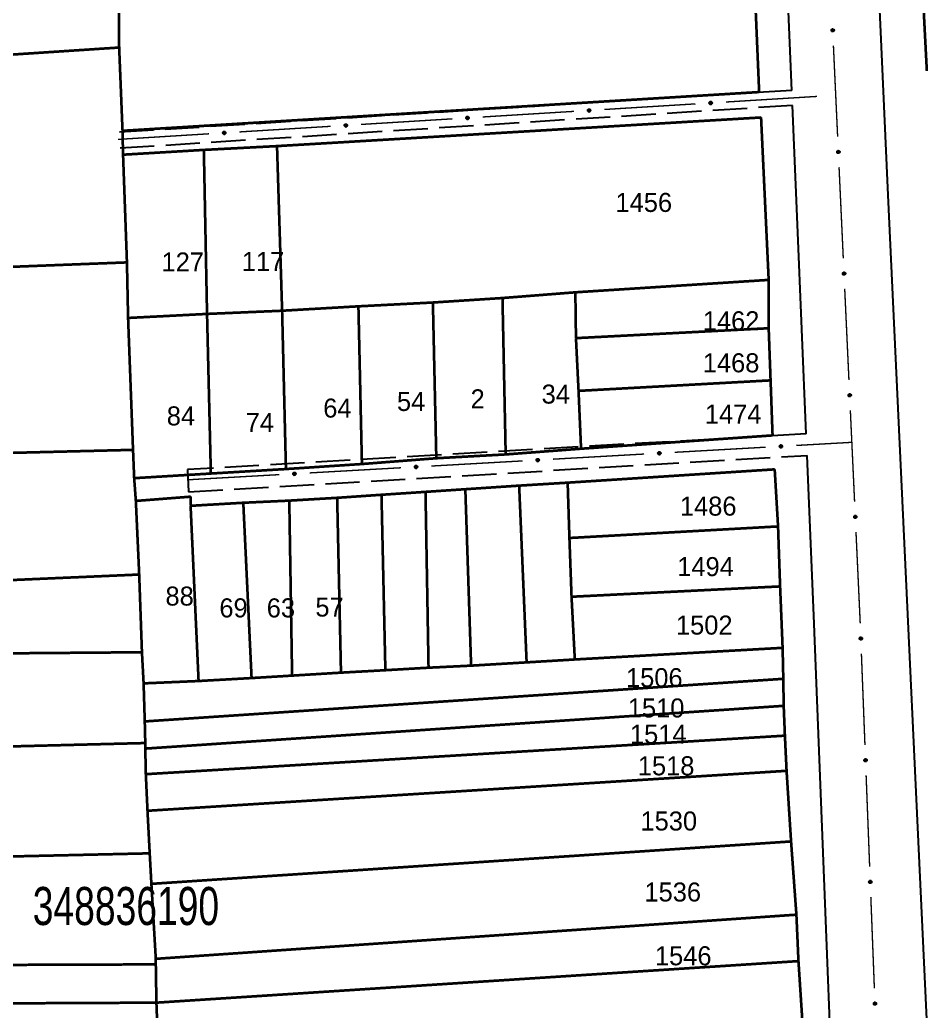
# Model space of a CAD drawing. Extents: x 202481 to 204056, y 4838981 to 4840330.
# Drawn here: x 202821 to 202939.6, y 4839306.9 to 4839437.1 of the extents above; entities that cross this region are included whole.
import ezdxf
from ezdxf.enums import TextEntityAlignment as Align

# ---------------------------------------------------------------- set-up
doc = ezdxf.new("R2010")
doc.units = 0
doc.header["$LTSCALE"] = 1.5
doc.header["$MEASUREMENT"] = 0
doc.linetypes.add('TRACO_11', pattern=[8, 3, -1, 3, -1])
for name, color, linetype in [('CD_MALHA_LOTES', 7, 'CONTINUOUS'), ('CD_TXT_QUADRA', 7, 'CONTINUOUS'), ('RU-QUADRA', 210, 'CONTINUOUS'), ('SV-EIXO-RUA-PAV', 20, 'CONTINUOUS'), ('SV-RUA-PAVIM', 7, 'CONTINUOUS'), ('Th_NmrPort', 1, 'CONTINUOUS')]:
    doc.layers.add(name, color=color, linetype=linetype)
doc.styles.add('ARIAL', font='ARIAL.SHX')

msp = doc.modelspace()

# ---------------------------------------------------------------- linework, layer by layer
at = {"layer": 'CD_MALHA_LOTES', "linetype": 'Continuous', "const_width": 0.35, "flags": 128}
for points in [[(202938.62, 4839499.84), (202936.65, 4839497.3), (202940.12, 4839430.41)], [(202915.07, 4839498.93), (202918.1, 4839427.63)], [(202834.05, 4839433.48), (202833.98, 4839441.58)], [(202801.85, 4839431.36), (202834.05, 4839433.48)], [(202834.49, 4839422.54), (202834.05, 4839433.48)], [(202918.1, 4839427.63), (202834.49, 4839422.54)], [(202854.78, 4839420.53), (202918.35, 4839424.29)], [(202918.35, 4839424.29), (202919.35, 4839402.95)], [(202834.49, 4839422.54), (202834.56, 4839419.4)], [(202845.17, 4839420.03), (202854.78, 4839420.53)], [(202855.45, 4839398.9), (202854.78, 4839420.53)], [(202834.56, 4839419.4), (202845.17, 4839420.03)], [(202835.07, 4839405.25), (202834.56, 4839419.4)], [(202845.59, 4839398.48), (202845.17, 4839420.03)], [(202800.37, 4839403.92), (202835.07, 4839405.25)], [(202835.22, 4839397.95), (202835.07, 4839405.25)], [(202893.96, 4839401.32), (202919.35, 4839402.95)], [(202919.35, 4839402.95), (202919.35, 4839396.6)], [(202884.39, 4839400.57), (202893.96, 4839401.32)], [(202894.04, 4839395.3), (202893.96, 4839401.32)], [(202855.45, 4839398.9), (202865.47, 4839399.48)], [(202865.47, 4839399.48), (202875.25, 4839399.98)], [(202865.93, 4839378.76), (202865.47, 4839399.48)], [(202875.25, 4839399.98), (202884.39, 4839400.57)], [(202875.7, 4839379.52), (202875.25, 4839399.98)], [(202884.81, 4839380.02), (202884.39, 4839400.57)], [(202835.22, 4839397.95), (202845.59, 4839398.48)], [(202845.59, 4839398.48), (202855.45, 4839398.9)], [(202846.09, 4839377.51), (202845.59, 4839398.48)], [(202855.95, 4839378.1), (202855.45, 4839398.9)], [(202835.87, 4839380.62), (202835.22, 4839397.95)], [(202894.04, 4839395.3), (202919.35, 4839396.6)], [(202919.35, 4839396.6), (202919.6, 4839389.75)], [(202894.38, 4839388.37), (202894.04, 4839395.3)], [(202894.38, 4839388.37), (202919.6, 4839389.75)], [(202919.6, 4839389.75), (202919.86, 4839382.52)], [(202894.71, 4839380.77), (202894.38, 4839388.37)], [(202919.86, 4839382.52), (202894.71, 4839380.77)], [(202809.25, 4839379.96), (202835.87, 4839380.62)], [(202836.02, 4839376.9), (202835.87, 4839380.62)], [(202884.81, 4839380.02), (202875.7, 4839379.52)], [(202894.71, 4839380.77), (202884.81, 4839380.02)], [(202865.93, 4839378.76), (202855.95, 4839378.1)], [(202875.7, 4839379.52), (202865.93, 4839378.76)], [(202846.09, 4839377.51), (202836.02, 4839376.9)], [(202855.95, 4839378.1), (202846.09, 4839377.51)], [(202892.95, 4839376.31), (202920.14, 4839378.06)], [(202920.14, 4839378.06), (202920.58, 4839370.56)], [(202836.02, 4839376.9), (202836.24, 4839373.91)], [(202879.51, 4839375.45), (202886.58, 4839375.92)], [(202886.58, 4839375.92), (202892.95, 4839376.31)], [(202887.56, 4839352.7), (202886.58, 4839375.92)], [(202893.18, 4839369.04), (202892.95, 4839376.31)], [(202862.68, 4839374.32), (202868.5, 4839374.72)], [(202868.5, 4839374.72), (202874.28, 4839375.1)], [(202869.01, 4839351.67), (202868.5, 4839374.72)], [(202874.28, 4839375.1), (202879.51, 4839375.45)], [(202874.68, 4839352), (202874.28, 4839375.1)], [(202880.27, 4839352.27), (202879.51, 4839375.45)], [(202836.24, 4839373.91), (202843.43, 4839374.47)], [(202836.68, 4839364.24), (202836.24, 4839373.91)], [(202843.43, 4839374.47), (202843.43, 4839373.27)], [(202843.43, 4839373.27), (202850.35, 4839373.67)], [(202844.48, 4839350.25), (202843.43, 4839373.27)], [(202850.35, 4839373.67), (202856.39, 4839373.95)], [(202851.44, 4839350.64), (202850.35, 4839373.67)], [(202856.39, 4839373.95), (202862.68, 4839374.32)], [(202856.76, 4839350.96), (202856.39, 4839373.95)], [(202863.18, 4839351.35), (202862.68, 4839374.32)], [(202893.18, 4839369.04), (202920.58, 4839370.56)], [(202920.58, 4839370.56), (202920.85, 4839362.68)], [(202893.46, 4839361.32), (202893.18, 4839369.04)], [(202766.14, 4839361.18), (202836.68, 4839364.24)], [(202837.04, 4839354.03), (202836.68, 4839364.24)], [(202893.46, 4839361.32), (202920.85, 4839362.68)], [(202920.85, 4839362.68), (202921.18, 4839354.61)], [(202893.89, 4839353.08), (202893.46, 4839361.32)], [(202766.23, 4839353.45), (202837.04, 4839354.03)], [(202837.26, 4839349.94), (202837.04, 4839354.03)], [(202921.18, 4839354.61), (202893.89, 4839353.08)], [(202921.18, 4839354.61), (202921.27, 4839350.54)], [(202887.56, 4839352.7), (202880.27, 4839352.27)], [(202893.89, 4839353.08), (202887.56, 4839352.7)], [(202863.18, 4839351.35), (202856.76, 4839350.96)], [(202869.01, 4839351.67), (202863.18, 4839351.35)], [(202874.68, 4839352), (202869.01, 4839351.67)], [(202880.27, 4839352.27), (202874.68, 4839352)], [(202837.26, 4839349.94), (202844.48, 4839350.25)], [(202837.41, 4839344.94), (202837.26, 4839349.94)], [(202837.41, 4839344.94), (202921.27, 4839350.54)], [(202851.44, 4839350.64), (202844.48, 4839350.25)], [(202856.76, 4839350.96), (202851.44, 4839350.64)], [(202921.27, 4839350.54), (202921.32, 4839346.99)], [(202837.48, 4839341.37), (202921.32, 4839346.99)], [(202921.32, 4839346.99), (202921.48, 4839343.07)], [(202837.48, 4839342.1), (202837.41, 4839344.94)], [(202818.35, 4839341.62), (202837.48, 4839342.1)], [(202837.48, 4839341.37), (202837.48, 4839342.1)], [(202837.55, 4839338.01), (202921.48, 4839343.07)], [(202921.48, 4839343.07), (202921.7, 4839338.45)], [(202837.55, 4839338.01), (202837.48, 4839341.37)], [(202837.77, 4839333.2), (202921.7, 4839338.45)], [(202921.7, 4839338.45), (202922.29, 4839329.17)], [(202837.77, 4839333.2), (202837.55, 4839338.01)], [(202838.06, 4839327.61), (202837.77, 4839333.2)], [(202838.28, 4839323.6), (202922.29, 4839329.17)], [(202922.29, 4839329.17), (202922.99, 4839319.55)], [(202767.15, 4839326.01), (202838.06, 4839327.61)], [(202838.28, 4839323.6), (202838.06, 4839327.61)], [(202838.86, 4839313.75), (202838.28, 4839323.6)], [(202838.86, 4839313.75), (202922.99, 4839319.55)], [(202922.99, 4839319.55), (202923.26, 4839313.45)], [(202838.86, 4839313.02), (202838.86, 4839313.75)], [(202838.94, 4839307.99), (202923.26, 4839313.45)], [(202923.26, 4839313.45), (202924.17, 4839299.5)], [(202767.65, 4839312.77), (202838.86, 4839313.02)], [(202838.94, 4839307.99), (202838.86, 4839313.02)], [(202767.9, 4839307.67), (202838.94, 4839307.99)], [(202839.16, 4839302.33), (202838.94, 4839307.99)]]:
    msp.add_lwpolyline(points, dxfattribs=at)
at = {"layer": 'RU-QUADRA', "linetype": 'Continuous', "const_width": 0.18, "flags": 128}
msp.add_lwpolyline([(202915.07, 4839498.93), (202918.1, 4839427.63), (202834.49, 4839422.54), (202834.56, 4839419.4), (202845.17, 4839420.03), (202854.78, 4839420.53), (202918.35, 4839424.29), (202919.35, 4839402.95), (202919.35, 4839396.6), (202919.6, 4839389.75), (202919.86, 4839382.52), (202894.71, 4839380.77), (202884.81, 4839380.02), (202875.7, 4839379.52), (202865.93, 4839378.76), (202855.95, 4839378.1), (202846.09, 4839377.51), (202836.02, 4839376.9), (202836.24, 4839373.91), (202843.43, 4839374.47), (202843.43, 4839373.27), (202850.35, 4839373.67), (202856.39, 4839373.95), (202862.68, 4839374.32), (202868.5, 4839374.72), (202874.28, 4839375.1), (202879.51, 4839375.45), (202886.58, 4839375.92), (202892.95, 4839376.31), (202920.14, 4839378.06), (202920.58, 4839370.56), (202920.85, 4839362.68), (202921.18, 4839354.61), (202921.27, 4839350.54), (202921.32, 4839346.99), (202921.48, 4839343.07), (202921.7, 4839338.45), (202922.29, 4839329.17), (202922.99, 4839319.55), (202923.26, 4839313.45), (202924.17, 4839299.5)], dxfattribs=at)
at = {"layer": 'SV-EIXO-RUA-PAV'}
for points in [[(202927.860226, 4839435.890917), (202927.896838, 4839435.858489), (202927.921674, 4839435.823132), (202927.9339, 4839435.787681), (202927.936536, 4839435.753536), (202927.935298, 4839435.718301), (202927.926212, 4839435.683052), (202927.907462, 4839435.646163), (202927.87519, 4839435.609208), (202927.837298, 4839435.586146), (202927.803183, 4839435.5723), (202927.767738, 4839435.567502), (202927.733528, 4839435.569278), (202927.697226, 4839435.579927), (202927.660028, 4839435.599294), (202927.623653, 4839435.632643), (202927.599543, 4839435.667473), (202927.588617, 4839435.702074), (202927.584019, 4839435.737739), (202927.585714, 4839435.773696), (202927.594832, 4839435.808246), (202927.614399, 4839435.845663), (202927.647791, 4839435.881129), (202927.682255, 4839435.905573), (202927.716693, 4839435.916982), (202927.751908, 4839435.920718), (202927.787263, 4839435.919906), (202927.823077, 4839435.912248), (202927.860226, 4839435.890917)], [(202911.582651, 4839426.30047), (202911.614523, 4839426.337567), (202911.649501, 4839426.362933), (202911.684764, 4839426.375692), (202911.718865, 4839426.378842), (202911.754115, 4839426.378135), (202911.789497, 4839426.369581), (202911.826664, 4839426.351389), (202911.864102, 4839426.319678), (202911.887732, 4839426.282138), (202911.902091, 4839426.248236), (202911.907422, 4839426.212867), (202911.906162, 4839426.178635), (202911.896062, 4839426.142176), (202911.877258, 4839426.10469), (202911.84446, 4839426.067817), (202911.809998, 4839426.043184), (202911.775565, 4839426.031738), (202911.739974, 4839426.026603), (202911.703995, 4839426.027756), (202911.669312, 4839426.036353), (202911.631604, 4839426.055353), (202911.595639, 4839426.088207), (202911.570678, 4839426.122299), (202911.558752, 4839426.156561), (202911.554485, 4839426.191715), (202911.554764, 4839426.227079), (202911.561882, 4839426.263004), (202911.582651, 4839426.30047)], [(202879.643032, 4839424.33558), (202879.674905, 4839424.372677), (202879.709883, 4839424.398043), (202879.745146, 4839424.410802), (202879.779247, 4839424.413952), (202879.814497, 4839424.413245), (202879.849879, 4839424.404691), (202879.887046, 4839424.386499), (202879.924484, 4839424.354788), (202879.948114, 4839424.317248), (202879.962472, 4839424.283346), (202879.967804, 4839424.247977), (202879.966544, 4839424.213745), (202879.956444, 4839424.177286), (202879.93764, 4839424.1398), (202879.904842, 4839424.102927), (202879.870379, 4839424.078294), (202879.835947, 4839424.066848), (202879.800355, 4839424.061713), (202879.764377, 4839424.062866), (202879.729693, 4839424.071463), (202879.691986, 4839424.090463), (202879.65602, 4839424.123317), (202879.63106, 4839424.157409), (202879.619134, 4839424.191671), (202879.614867, 4839424.226825), (202879.615146, 4839424.262189), (202879.622264, 4839424.298114), (202879.643032, 4839424.33558)], [(202895.612841, 4839425.318025), (202895.644714, 4839425.355122), (202895.679692, 4839425.380488), (202895.714955, 4839425.393247), (202895.749056, 4839425.396397), (202895.784306, 4839425.39569), (202895.819688, 4839425.387136), (202895.856855, 4839425.368944), (202895.894293, 4839425.337233), (202895.917923, 4839425.299693), (202895.932282, 4839425.265791), (202895.937613, 4839425.230422), (202895.936353, 4839425.19619), (202895.926253, 4839425.159731), (202895.907449, 4839425.122245), (202895.874651, 4839425.085372), (202895.840189, 4839425.060739), (202895.805756, 4839425.049293), (202895.770165, 4839425.044158), (202895.734186, 4839425.045311), (202895.699503, 4839425.053908), (202895.661795, 4839425.072908), (202895.62583, 4839425.105762), (202895.600869, 4839425.139854), (202895.588943, 4839425.174116), (202895.584676, 4839425.20927), (202895.584955, 4839425.244634), (202895.592073, 4839425.280559), (202895.612841, 4839425.318025)], [(202863.673223, 4839423.353135), (202863.705096, 4839423.390232), (202863.740074, 4839423.415598), (202863.775337, 4839423.428357), (202863.809438, 4839423.431507), (202863.844688, 4839423.4308), (202863.88007, 4839423.422246), (202863.917237, 4839423.404054), (202863.954675, 4839423.372343), (202863.978305, 4839423.334803), (202863.992663, 4839423.300901), (202863.997995, 4839423.265531), (202863.996735, 4839423.2313), (202863.986634, 4839423.194841), (202863.967831, 4839423.157355), (202863.935033, 4839423.120482), (202863.90057, 4839423.095849), (202863.866138, 4839423.084403), (202863.830546, 4839423.079268), (202863.794568, 4839423.080421), (202863.759884, 4839423.089018), (202863.722177, 4839423.108018), (202863.686211, 4839423.140872), (202863.661251, 4839423.174964), (202863.649325, 4839423.209226), (202863.645058, 4839423.24438), (202863.645337, 4839423.279744), (202863.652455, 4839423.315669), (202863.673223, 4839423.353135)], [(202847.703414, 4839422.37069), (202847.735287, 4839422.407787), (202847.770265, 4839422.433153), (202847.805528, 4839422.445912), (202847.839629, 4839422.449062), (202847.874879, 4839422.448355), (202847.910261, 4839422.439801), (202847.947428, 4839422.421609), (202847.984866, 4839422.389898), (202848.008496, 4839422.352358), (202848.022854, 4839422.318456), (202848.028186, 4839422.283086), (202848.026926, 4839422.248854), (202848.016825, 4839422.212395), (202847.998022, 4839422.17491), (202847.965224, 4839422.138037), (202847.930761, 4839422.113404), (202847.896329, 4839422.101958), (202847.860737, 4839422.096823), (202847.824759, 4839422.097976), (202847.790075, 4839422.106573), (202847.752367, 4839422.125573), (202847.716402, 4839422.158427), (202847.691442, 4839422.192519), (202847.679516, 4839422.226781), (202847.675249, 4839422.261935), (202847.675528, 4839422.297299), (202847.682646, 4839422.333224), (202847.703414, 4839422.37069)], [(202928.601882, 4839419.908115), (202928.638495, 4839419.875688), (202928.66333, 4839419.840331), (202928.675557, 4839419.804879), (202928.678192, 4839419.770735), (202928.676954, 4839419.7355), (202928.667868, 4839419.700251), (202928.649118, 4839419.663362), (202928.616847, 4839419.626406), (202928.578955, 4839419.603345), (202928.54484, 4839419.589499), (202928.509394, 4839419.584701), (202928.475185, 4839419.586477), (202928.438883, 4839419.597125), (202928.401685, 4839419.616492), (202928.36531, 4839419.649842), (202928.341199, 4839419.684672), (202928.330274, 4839419.719272), (202928.325676, 4839419.754938), (202928.327371, 4839419.790895), (202928.336489, 4839419.825445), (202928.356056, 4839419.862862), (202928.389448, 4839419.898328), (202928.423912, 4839419.922771), (202928.45835, 4839419.93418), (202928.493564, 4839419.937916), (202928.52892, 4839419.937104), (202928.564734, 4839419.929446), (202928.601882, 4839419.908115)], [(202929.343539, 4839403.925314), (202929.380151, 4839403.892886), (202929.404987, 4839403.857529), (202929.417213, 4839403.822078), (202929.419849, 4839403.787933), (202929.418611, 4839403.752698), (202929.409525, 4839403.717449), (202929.390775, 4839403.68056), (202929.358503, 4839403.643605), (202929.320611, 4839403.620543), (202929.286497, 4839403.606697), (202929.251051, 4839403.601899), (202929.216842, 4839403.603675), (202929.180539, 4839403.614324), (202929.143342, 4839403.63369), (202929.106967, 4839403.66704), (202929.082856, 4839403.70187), (202929.071931, 4839403.736471), (202929.067332, 4839403.772136), (202929.069027, 4839403.808093), (202929.078146, 4839403.842643), (202929.097712, 4839403.88006), (202929.131104, 4839403.915526), (202929.165568, 4839403.93997), (202929.200006, 4839403.951379), (202929.235221, 4839403.955115), (202929.270577, 4839403.954303), (202929.30639, 4839403.946645), (202929.343539, 4839403.925314)], [(202930.085196, 4839387.942512), (202930.121808, 4839387.910084), (202930.146644, 4839387.874728), (202930.15887, 4839387.839276), (202930.161506, 4839387.805132), (202930.160268, 4839387.769897), (202930.151182, 4839387.734647), (202930.132432, 4839387.697759), (202930.10016, 4839387.660803), (202930.062268, 4839387.637742), (202930.028153, 4839387.623896), (202929.992708, 4839387.619097), (202929.958498, 4839387.620874), (202929.922196, 4839387.631522), (202929.884998, 4839387.650889), (202929.848623, 4839387.684239), (202929.824513, 4839387.719068), (202929.813587, 4839387.753669), (202929.808989, 4839387.789334), (202929.810684, 4839387.825292), (202929.819802, 4839387.859841), (202929.839369, 4839387.897259), (202929.872761, 4839387.932725), (202929.907225, 4839387.957168), (202929.941663, 4839387.968577), (202929.976878, 4839387.972313), (202930.012233, 4839387.971501), (202930.048047, 4839387.963843), (202930.085196, 4839387.942512)], [(202920.81643, 4839381.186745), (202920.84849, 4839381.223681), (202920.883596, 4839381.248869), (202920.918923, 4839381.261449), (202920.95304, 4839381.264426), (202920.988286, 4839381.263541), (202921.023624, 4839381.254808), (202921.060698, 4839381.236428), (202921.097975, 4839381.204527), (202921.121414, 4839381.166868), (202921.135601, 4839381.132894), (202921.140754, 4839381.097498), (202921.13932, 4839381.063273), (202921.129035, 4839381.026865), (202921.110041, 4839380.989476), (202921.077057, 4839380.952769), (202921.04247, 4839380.928311), (202921.007981, 4839380.91704), (202920.972363, 4839380.912085), (202920.936391, 4839380.91342), (202920.901752, 4839380.922193), (202920.864141, 4839380.941384), (202920.828342, 4839380.974419), (202920.803555, 4839381.008637), (202920.791802, 4839381.042959), (202920.787714, 4839381.078135), (202920.788172, 4839381.113497), (202920.795472, 4839381.149385), (202920.81643, 4839381.186745)], [(202904.841848, 4839380.28522), (202904.873908, 4839380.322155), (202904.909015, 4839380.347343), (202904.944342, 4839380.359924), (202904.978458, 4839380.362901), (202905.013704, 4839380.362015), (202905.049042, 4839380.353283), (202905.086117, 4839380.334903), (202905.123394, 4839380.303002), (202905.146833, 4839380.265343), (202905.16102, 4839380.231368), (202905.166172, 4839380.195973), (202905.164738, 4839380.161747), (202905.154453, 4839380.12534), (202905.13546, 4839380.08795), (202905.102476, 4839380.051244), (202905.067889, 4839380.026786), (202905.033399, 4839380.015515), (202904.997782, 4839380.01056), (202904.961809, 4839380.011895), (202904.92717, 4839380.020667), (202904.889559, 4839380.039859), (202904.853761, 4839380.072894), (202904.828973, 4839380.107112), (202904.817221, 4839380.141434), (202904.813132, 4839380.17661), (202904.813591, 4839380.211972), (202904.82089, 4839380.24786), (202904.841848, 4839380.28522)], [(202888.867267, 4839379.383695), (202888.899327, 4839379.42063), (202888.934433, 4839379.445818), (202888.96976, 4839379.458399), (202889.003877, 4839379.461376), (202889.039123, 4839379.46049), (202889.074461, 4839379.451758), (202889.111536, 4839379.433377), (202889.148812, 4839379.401477), (202889.172251, 4839379.363818), (202889.186438, 4839379.329843), (202889.191591, 4839379.294447), (202889.190157, 4839379.260222), (202889.179872, 4839379.223815), (202889.160879, 4839379.186425), (202889.127894, 4839379.149718), (202889.093308, 4839379.125261), (202889.058818, 4839379.113989), (202889.0232, 4839379.109035), (202888.987228, 4839379.11037), (202888.952589, 4839379.119142), (202888.914978, 4839379.138333), (202888.879179, 4839379.171369), (202888.854392, 4839379.205587), (202888.842639, 4839379.239909), (202888.838551, 4839379.275084), (202888.839009, 4839379.310446), (202888.846309, 4839379.346335), (202888.867267, 4839379.383695)], [(202856.918104, 4839377.580644), (202856.950164, 4839377.61758), (202856.98527, 4839377.642768), (202857.020598, 4839377.655348), (202857.054714, 4839377.658325), (202857.08996, 4839377.65744), (202857.125298, 4839377.648707), (202857.162373, 4839377.630327), (202857.199649, 4839377.598427), (202857.223088, 4839377.560767), (202857.237275, 4839377.526793), (202857.242428, 4839377.491397), (202857.240994, 4839377.457172), (202857.230709, 4839377.420764), (202857.211716, 4839377.383375), (202857.178732, 4839377.346668), (202857.144145, 4839377.32221), (202857.109655, 4839377.310939), (202857.074038, 4839377.305984), (202857.038065, 4839377.30732), (202857.003426, 4839377.316092), (202856.965815, 4839377.335283), (202856.930016, 4839377.368318), (202856.905229, 4839377.402536), (202856.893477, 4839377.436858), (202856.889388, 4839377.472034), (202856.889846, 4839377.507396), (202856.897146, 4839377.543284), (202856.918104, 4839377.580644)], [(202872.892685, 4839378.48217), (202872.924745, 4839378.519105), (202872.959852, 4839378.544293), (202872.995179, 4839378.556873), (202873.029295, 4839378.55985), (202873.064541, 4839378.558965), (202873.09988, 4839378.550232), (202873.136954, 4839378.531852), (202873.174231, 4839378.499952), (202873.19767, 4839378.462293), (202873.211857, 4839378.428318), (202873.217009, 4839378.392922), (202873.215575, 4839378.358697), (202873.205291, 4839378.32229), (202873.186297, 4839378.2849), (202873.153313, 4839378.248193), (202873.118726, 4839378.223735), (202873.084236, 4839378.212464), (202873.048619, 4839378.20751), (202873.012647, 4839378.208845), (202872.978007, 4839378.217617), (202872.940396, 4839378.236808), (202872.904598, 4839378.269844), (202872.879811, 4839378.304061), (202872.868058, 4839378.338384), (202872.863969, 4839378.373559), (202872.864428, 4839378.408921), (202872.871727, 4839378.444809), (202872.892685, 4839378.48217)], [(202930.826852, 4839371.959711), (202930.863465, 4839371.927283), (202930.8883, 4839371.891926), (202930.900527, 4839371.856475), (202930.903162, 4839371.82233), (202930.901924, 4839371.787095), (202930.892838, 4839371.751846), (202930.874088, 4839371.714957), (202930.841817, 4839371.678001), (202930.803925, 4839371.65494), (202930.76981, 4839371.641094), (202930.734364, 4839371.636296), (202930.700155, 4839371.638072), (202930.663853, 4839371.648721), (202930.626655, 4839371.668087), (202930.59028, 4839371.701437), (202930.566169, 4839371.736267), (202930.555244, 4839371.770868), (202930.550646, 4839371.806533), (202930.552341, 4839371.84249), (202930.561459, 4839371.87704), (202930.581026, 4839371.914457), (202930.614418, 4839371.949923), (202930.648882, 4839371.974367), (202930.68332, 4839371.985775), (202930.718534, 4839371.989512), (202930.75389, 4839371.9887), (202930.789704, 4839371.981042), (202930.826852, 4839371.959711)], [(202931.553922, 4839355.975444), (202931.590285, 4839355.942737), (202931.614849, 4839355.907191), (202931.626803, 4839355.871647), (202931.629177, 4839355.837483), (202931.627669, 4839355.802258), (202931.618313, 4839355.76708), (202931.599281, 4839355.730336), (202931.566727, 4839355.693628), (202931.52866, 4839355.670858), (202931.49444, 4839355.657274), (202931.458959, 4839355.652747), (202931.424764, 4839355.654786), (202931.388544, 4839355.665712), (202931.351496, 4839355.685363), (202931.315377, 4839355.718991), (202931.291535, 4839355.754004), (202931.280874, 4839355.788688), (202931.27655, 4839355.824387), (202931.27852, 4839355.86033), (202931.287903, 4839355.894809), (202931.307756, 4839355.932075), (202931.341418, 4839355.967284), (202931.376069, 4839355.991463), (202931.410593, 4839356.002608), (202931.445835, 4839356.006074), (202931.481184, 4839356.004991), (202931.516938, 4839355.997059), (202931.553922, 4839355.975444)], [(202932.173098, 4839339.987429), (202932.209461, 4839339.954722), (202932.234025, 4839339.919176), (202932.245979, 4839339.883632), (202932.248353, 4839339.849468), (202932.246845, 4839339.814243), (202932.23749, 4839339.779065), (202932.218457, 4839339.742321), (202932.185903, 4839339.705614), (202932.147836, 4839339.682843), (202932.113616, 4839339.669259), (202932.078135, 4839339.664732), (202932.04394, 4839339.666771), (202932.00772, 4839339.677697), (202931.970672, 4839339.697348), (202931.934554, 4839339.730976), (202931.910711, 4839339.765989), (202931.900051, 4839339.800673), (202931.895726, 4839339.836372), (202931.897696, 4839339.872315), (202931.907079, 4839339.906794), (202931.926932, 4839339.94406), (202931.960595, 4839339.979269), (202931.995245, 4839340.003448), (202932.029769, 4839340.014593), (202932.065012, 4839340.018059), (202932.10036, 4839340.016976), (202932.136114, 4839340.009044), (202932.173098, 4839339.987429)], [(202932.792274, 4839323.999414), (202932.828637, 4839323.966707), (202932.853201, 4839323.931161), (202932.865156, 4839323.895617), (202932.86753, 4839323.861453), (202932.866022, 4839323.826228), (202932.856666, 4839323.79105), (202932.837634, 4839323.754306), (202932.80508, 4839323.717599), (202932.767012, 4839323.694828), (202932.732792, 4839323.681244), (202932.697311, 4839323.676718), (202932.663117, 4839323.678756), (202932.626897, 4839323.689682), (202932.589848, 4839323.709333), (202932.55373, 4839323.742961), (202932.529887, 4839323.777974), (202932.519227, 4839323.812658), (202932.514902, 4839323.848357), (202932.516873, 4839323.8843), (202932.526255, 4839323.918779), (202932.546108, 4839323.956045), (202932.579771, 4839323.991254), (202932.614421, 4839324.015434), (202932.648946, 4839324.026578), (202932.684188, 4839324.030044), (202932.719536, 4839324.028961), (202932.75529, 4839324.021029), (202932.792274, 4839323.999414)], [(202933.41145, 4839308.011399), (202933.447813, 4839307.978692), (202933.472377, 4839307.943146), (202933.484332, 4839307.907602), (202933.486706, 4839307.873438), (202933.485198, 4839307.838213), (202933.475842, 4839307.803035), (202933.45681, 4839307.766291), (202933.424256, 4839307.729584), (202933.386189, 4839307.706814), (202933.351969, 4839307.693229), (202933.316487, 4839307.688703), (202933.282293, 4839307.690741), (202933.246073, 4839307.701667), (202933.209025, 4839307.721318), (202933.172906, 4839307.754946), (202933.149063, 4839307.789959), (202933.138403, 4839307.824643), (202933.134078, 4839307.860342), (202933.136049, 4839307.896285), (202933.145432, 4839307.930764), (202933.165284, 4839307.968031), (202933.198947, 4839308.00324), (202933.233597, 4839308.027419), (202933.268122, 4839308.038563), (202933.303364, 4839308.042029), (202933.338713, 4839308.040947), (202933.374466, 4839308.033014), (202933.41145, 4839308.011399)]]:
    msp.add_lwpolyline(points, close=True, dxfattribs=at)
for points in [[(202927.585714, 4839435.773696), (202927.599543, 4839435.667473)], [(202927.591109, 4839435.786665), (202927.610812, 4839435.656445)], [(202927.594832, 4839435.808246), (202927.623653, 4839435.632643)], [(202927.607248, 4839435.821564), (202927.641017, 4839435.623696)], [(202927.614399, 4839435.845663), (202927.660028, 4839435.599294)], [(202927.632801, 4839435.859632), (202927.677975, 4839435.592628)], [(202927.647791, 4839435.881129), (202927.697226, 4839435.579927)], [(202927.664123, 4839435.891137), (202927.71411, 4839435.579278)], [(202927.682255, 4839435.905573), (202927.733528, 4839435.569278)], [(202927.698867, 4839435.907775), (202927.749992, 4839435.571382)], [(202927.716693, 4839435.916982), (202927.767738, 4839435.567502)], [(202927.73399, 4839435.916235), (202927.782769, 4839435.571537)], [(202927.751908, 4839435.920718), (202927.803183, 4839435.5723)], [(202927.770856, 4839435.916579), (202927.821791, 4839435.584275)], [(202927.787263, 4839435.919906), (202927.837298, 4839435.586146)], [(202927.805248, 4839435.911345), (202927.856472, 4839435.602276)], [(202927.823077, 4839435.912248), (202927.87519, 4839435.609208)], [(202927.839894, 4839435.900659), (202927.889283, 4839435.631119)], [(202927.860226, 4839435.890917), (202927.907462, 4839435.646163)], [(202927.879451, 4839435.872443), (202927.916073, 4839435.671976)], [(202927.896838, 4839435.858489), (202927.926212, 4839435.683052)], [(202927.911083, 4839435.838395), (202927.929359, 4839435.709474)], [(202927.921674, 4839435.823132), (202927.935298, 4839435.718301)], [(202911.554485, 4839426.191715), (202911.902091, 4839426.248236)], [(202911.554764, 4839426.227079), (202911.887732, 4839426.282138)], [(202911.558338, 4839426.210723), (202911.889837, 4839426.266661)], [(202911.558752, 4839426.156561), (202911.907422, 4839426.212867)], [(202911.559238, 4839426.173867), (202911.903162, 4839426.227835)], [(202911.561882, 4839426.263004), (202911.864102, 4839426.319678)], [(202911.563053, 4839426.245191), (202911.871315, 4839426.301067)], [(202911.568226, 4839426.138875), (202911.903811, 4839426.195065)], [(202911.570678, 4839426.122299), (202911.906162, 4839426.178635)], [(202911.573216, 4839426.279994), (202911.841981, 4839426.33344)], [(202911.582651, 4839426.30047), (202911.826664, 4839426.351389)], [(202911.585386, 4839426.104386), (202911.896456, 4839426.159068)], [(202911.595639, 4839426.088207), (202911.896062, 4839426.142176)], [(202911.600833, 4839426.319972), (202911.800725, 4839426.359611)], [(202911.614523, 4839426.337567), (202911.789497, 4839426.369581)], [(202911.61736, 4839426.073543), (202911.883653, 4839426.122735)], [(202911.631604, 4839426.055353), (202911.877258, 4839426.10469)], [(202911.6344, 4839426.352113), (202911.763031, 4839426.37233)], [(202911.649501, 4839426.362933), (202911.754115, 4839426.378135)], [(202911.655808, 4839426.048566), (202911.853144, 4839426.085314)], [(202911.669312, 4839426.036353), (202911.84446, 4839426.067817)], [(202911.690946, 4839426.032955), (202911.820855, 4839426.054618)], [(202911.703995, 4839426.027756), (202911.809998, 4839426.043184)], [(202879.614867, 4839424.226825), (202879.962472, 4839424.283346)], [(202879.615146, 4839424.262189), (202879.948114, 4839424.317248)], [(202879.61872, 4839424.245833), (202879.950218, 4839424.301771)], [(202879.619134, 4839424.191671), (202879.967804, 4839424.247977)], [(202879.61962, 4839424.208977), (202879.963544, 4839424.262945)], [(202879.622264, 4839424.298114), (202879.924484, 4839424.354788)], [(202879.623435, 4839424.280301), (202879.931697, 4839424.336177)], [(202879.628608, 4839424.173985), (202879.964193, 4839424.230175)], [(202879.63106, 4839424.157409), (202879.966544, 4839424.213745)], [(202879.633598, 4839424.315104), (202879.902363, 4839424.36855)], [(202879.643032, 4839424.33558), (202879.887046, 4839424.386499)], [(202879.661215, 4839424.355081), (202879.861107, 4839424.394721)], [(202879.674905, 4839424.372677), (202879.849879, 4839424.404691)], [(202879.694782, 4839424.387223), (202879.823413, 4839424.40744)], [(202879.709883, 4839424.398043), (202879.814497, 4839424.413245)], [(202895.584676, 4839425.20927), (202895.932282, 4839425.265791)], [(202895.584955, 4839425.244634), (202895.917923, 4839425.299693)], [(202895.588529, 4839425.228278), (202895.920027, 4839425.284216)], [(202895.588943, 4839425.174116), (202895.937613, 4839425.230422)], [(202895.589429, 4839425.191422), (202895.933353, 4839425.24539)], [(202895.592073, 4839425.280559), (202895.894293, 4839425.337233)], [(202895.593244, 4839425.262746), (202895.901506, 4839425.318622)], [(202895.598417, 4839425.15643), (202895.934002, 4839425.21262)], [(202895.600869, 4839425.139854), (202895.936353, 4839425.19619)], [(202895.603407, 4839425.297549), (202895.872172, 4839425.350995)], [(202895.612841, 4839425.318025), (202895.856855, 4839425.368944)], [(202895.615577, 4839425.121941), (202895.926647, 4839425.176623)], [(202895.62583, 4839425.105762), (202895.926253, 4839425.159731)], [(202895.631024, 4839425.337527), (202895.830916, 4839425.377166)], [(202895.644714, 4839425.355122), (202895.819688, 4839425.387136)], [(202895.647551, 4839425.091098), (202895.913844, 4839425.14029)], [(202895.661795, 4839425.072908), (202895.907449, 4839425.122245)], [(202895.664591, 4839425.369668), (202895.793222, 4839425.389885)], [(202895.679692, 4839425.380488), (202895.784306, 4839425.39569)], [(202895.685999, 4839425.066121), (202895.883335, 4839425.102869)], [(202895.699503, 4839425.053908), (202895.874651, 4839425.085372)], [(202895.721137, 4839425.05051), (202895.851046, 4839425.072173)], [(202895.734186, 4839425.045311), (202895.840189, 4839425.060739)], [(202863.645058, 4839423.24438), (202863.992663, 4839423.300901)], [(202863.645337, 4839423.279744), (202863.978305, 4839423.334803)], [(202863.648911, 4839423.263388), (202863.980409, 4839423.319326)], [(202863.649325, 4839423.209226), (202863.997995, 4839423.265531)], [(202863.649811, 4839423.226532), (202863.993735, 4839423.2805)], [(202863.652455, 4839423.315669), (202863.954675, 4839423.372343)], [(202863.653626, 4839423.297856), (202863.961888, 4839423.353732)], [(202863.658799, 4839423.19154), (202863.994384, 4839423.24773)], [(202863.661251, 4839423.174964), (202863.996735, 4839423.2313)], [(202863.663789, 4839423.332659), (202863.932554, 4839423.386105)], [(202863.673223, 4839423.353135), (202863.917237, 4839423.404054)], [(202863.675959, 4839423.157051), (202863.987028, 4839423.211732)], [(202863.686211, 4839423.140872), (202863.986634, 4839423.194841)], [(202863.691405, 4839423.372636), (202863.891298, 4839423.412276)], [(202863.705096, 4839423.390232), (202863.88007, 4839423.422246)], [(202863.707933, 4839423.126208), (202863.974225, 4839423.1754)], [(202863.722177, 4839423.108018), (202863.967831, 4839423.157355)], [(202863.724973, 4839423.404778), (202863.853604, 4839423.424995)], [(202863.740074, 4839423.415598), (202863.844688, 4839423.4308)], [(202863.746381, 4839423.101231), (202863.943717, 4839423.137979)], [(202863.759884, 4839423.089018), (202863.935033, 4839423.120482)], [(202863.781519, 4839423.08562), (202863.911428, 4839423.107283)], [(202863.794568, 4839423.080421), (202863.90057, 4839423.095849)], [(202879.645768, 4839424.139496), (202879.956837, 4839424.194178)], [(202879.65602, 4839424.123317), (202879.956444, 4839424.177286)], [(202879.677742, 4839424.108653), (202879.944034, 4839424.157845)], [(202879.691986, 4839424.090463), (202879.93764, 4839424.1398)], [(202879.71619, 4839424.083676), (202879.913526, 4839424.120424)], [(202879.729693, 4839424.071463), (202879.904842, 4839424.102927)], [(202879.751328, 4839424.068065), (202879.881237, 4839424.089728)], [(202879.764377, 4839424.062866), (202879.870379, 4839424.078294)], [(202847.675249, 4839422.261935), (202848.022854, 4839422.318456)], [(202847.675528, 4839422.297299), (202848.008496, 4839422.352358)], [(202847.679102, 4839422.280943), (202848.0106, 4839422.336881)], [(202847.679516, 4839422.226781), (202848.028186, 4839422.283086)], [(202847.680002, 4839422.244087), (202848.023926, 4839422.298055)], [(202847.682646, 4839422.333224), (202847.984866, 4839422.389898)], [(202847.683817, 4839422.315411), (202847.992078, 4839422.371286)], [(202847.68899, 4839422.209095), (202848.024575, 4839422.265285)], [(202847.691442, 4839422.192519), (202848.026926, 4839422.248854)], [(202847.69398, 4839422.350214), (202847.962745, 4839422.403659)], [(202847.703414, 4839422.37069), (202847.947428, 4839422.421609)], [(202847.70615, 4839422.174606), (202848.017219, 4839422.229287)], [(202847.716402, 4839422.158427), (202848.016825, 4839422.212395)], [(202847.721596, 4839422.390191), (202847.921489, 4839422.429831)], [(202847.735287, 4839422.407787), (202847.910261, 4839422.439801)], [(202847.738124, 4839422.143763), (202848.004416, 4839422.192955)], [(202847.752367, 4839422.125573), (202847.998022, 4839422.17491)], [(202847.755164, 4839422.422333), (202847.883795, 4839422.44255)], [(202847.770265, 4839422.433153), (202847.874879, 4839422.448355)], [(202847.776572, 4839422.118786), (202847.973908, 4839422.155534)], [(202847.790075, 4839422.106573), (202847.965224, 4839422.138037)], [(202847.81171, 4839422.103175), (202847.941619, 4839422.124838)], [(202847.824759, 4839422.097976), (202847.930761, 4839422.113404)], [(202928.327371, 4839419.790895), (202928.341199, 4839419.684672)], [(202928.332766, 4839419.803864), (202928.352469, 4839419.673643)], [(202928.336489, 4839419.825445), (202928.36531, 4839419.649842)], [(202928.348904, 4839419.838762), (202928.382674, 4839419.640895)], [(202928.356056, 4839419.862862), (202928.401685, 4839419.616492)], [(202928.374458, 4839419.87683), (202928.419631, 4839419.609826)], [(202928.389448, 4839419.898328), (202928.438883, 4839419.597125)], [(202928.40578, 4839419.908335), (202928.455767, 4839419.596477)], [(202928.423912, 4839419.922771), (202928.475185, 4839419.586477)], [(202928.440523, 4839419.924973), (202928.491649, 4839419.58858)], [(202928.45835, 4839419.93418), (202928.509394, 4839419.584701)], [(202928.475646, 4839419.933433), (202928.524425, 4839419.588735)], [(202928.493564, 4839419.937916), (202928.54484, 4839419.589499)], [(202928.512512, 4839419.933778), (202928.563448, 4839419.601474)], [(202928.52892, 4839419.937104), (202928.578955, 4839419.603345)], [(202928.546905, 4839419.928544), (202928.598128, 4839419.619475)], [(202928.564734, 4839419.929446), (202928.616847, 4839419.626406)], [(202928.581551, 4839419.917858), (202928.63094, 4839419.648317)], [(202928.601882, 4839419.908115), (202928.649118, 4839419.663362)], [(202928.621108, 4839419.889641), (202928.65773, 4839419.689174)], [(202928.638495, 4839419.875688), (202928.667868, 4839419.700251)], [(202928.652739, 4839419.855593), (202928.671016, 4839419.726672)], [(202928.66333, 4839419.840331), (202928.676954, 4839419.7355)], [(202929.069027, 4839403.808093), (202929.082856, 4839403.70187)], [(202929.074423, 4839403.821062), (202929.094125, 4839403.690841)], [(202929.078146, 4839403.842643), (202929.106967, 4839403.66704)], [(202929.090561, 4839403.855961), (202929.124331, 4839403.658093)], [(202929.097712, 4839403.88006), (202929.143342, 4839403.63369)], [(202929.116114, 4839403.894028), (202929.161288, 4839403.627024)], [(202929.131104, 4839403.915526), (202929.180539, 4839403.614324)], [(202929.147436, 4839403.925534), (202929.197423, 4839403.613675)], [(202929.165568, 4839403.93997), (202929.216842, 4839403.603675)], [(202929.18218, 4839403.942172), (202929.233305, 4839403.605778)], [(202929.200006, 4839403.951379), (202929.251051, 4839403.601899)], [(202929.217303, 4839403.950632), (202929.266082, 4839403.605933)], [(202929.235221, 4839403.955115), (202929.286497, 4839403.606697)], [(202929.254169, 4839403.950976), (202929.305105, 4839403.618672)], [(202929.270577, 4839403.954303), (202929.320611, 4839403.620543)], [(202929.288562, 4839403.945742), (202929.339785, 4839403.636673)], [(202929.30639, 4839403.946645), (202929.358503, 4839403.643605)], [(202929.323207, 4839403.935056), (202929.372597, 4839403.665516)], [(202929.343539, 4839403.925314), (202929.390775, 4839403.68056)], [(202929.362764, 4839403.90684), (202929.399386, 4839403.706373)], [(202929.380151, 4839403.892886), (202929.409525, 4839403.717449)], [(202929.394396, 4839403.872792), (202929.412672, 4839403.743871)], [(202929.404987, 4839403.857529), (202929.418611, 4839403.752698)], [(202929.810684, 4839387.825292), (202929.824513, 4839387.719068)], [(202929.816079, 4839387.838261), (202929.835782, 4839387.70804)], [(202929.819802, 4839387.859841), (202929.848623, 4839387.684239)], [(202929.832218, 4839387.873159), (202929.865987, 4839387.675292)], [(202929.839369, 4839387.897259), (202929.884998, 4839387.650889)], [(202929.857771, 4839387.911227), (202929.902945, 4839387.644223)], [(202929.872761, 4839387.932725), (202929.922196, 4839387.631522)], [(202929.889093, 4839387.942732), (202929.93908, 4839387.630874)], [(202929.907225, 4839387.957168), (202929.958498, 4839387.620874)], [(202929.923837, 4839387.95937), (202929.974962, 4839387.622977)], [(202929.941663, 4839387.968577), (202929.992708, 4839387.619097)], [(202929.95896, 4839387.96783), (202930.007739, 4839387.623132)], [(202929.976878, 4839387.972313), (202930.028153, 4839387.623896)], [(202929.995826, 4839387.968175), (202930.046761, 4839387.635871)], [(202930.012233, 4839387.971501), (202930.062268, 4839387.637742)], [(202930.030218, 4839387.962941), (202930.081442, 4839387.653872)], [(202930.048047, 4839387.963843), (202930.10016, 4839387.660803)], [(202930.064864, 4839387.952254), (202930.114253, 4839387.682714)], [(202930.085196, 4839387.942512), (202930.132432, 4839387.697759)], [(202930.104421, 4839387.924038), (202930.141043, 4839387.723571)], [(202930.121808, 4839387.910084), (202930.151182, 4839387.734647)], [(202930.136053, 4839387.88999), (202930.154329, 4839387.761069)], [(202930.146644, 4839387.874728), (202930.160268, 4839387.769897)], [(202920.81643, 4839381.186745), (202921.060698, 4839381.236428)], [(202920.83471, 4839381.206155), (202921.034801, 4839381.244781)], [(202920.84849, 4839381.223681), (202921.023624, 4839381.254808)], [(202920.86844, 4839381.238125), (202920.997172, 4839381.257691)], [(202920.883596, 4839381.248869), (202920.988286, 4839381.263541)], [(202904.813132, 4839380.17661), (202905.16102, 4839380.231368)], [(202904.813591, 4839380.211972), (202905.146833, 4839380.265343)], [(202904.817081, 4839380.195598), (202905.148859, 4839380.249856)], [(202904.817221, 4839380.141434), (202905.166172, 4839380.195973)], [(202904.817795, 4839380.158737), (202905.161988, 4839380.210963)], [(202904.82089, 4839380.24786), (202905.123394, 4839380.303002)], [(202904.821971, 4839380.230041), (202905.130512, 4839380.284354)], [(202904.826605, 4839380.123701), (202905.16247, 4839380.178189)], [(202904.828973, 4839380.107112), (202905.164738, 4839380.161747)], [(202904.83231, 4839380.264792), (202905.101343, 4839380.316876)], [(202904.841848, 4839380.28522), (202905.086117, 4839380.334903)], [(202904.84359, 4839380.089125), (202905.154933, 4839380.14223)], [(202904.853761, 4839380.072894), (202905.154453, 4839380.12534)], [(202904.860129, 4839380.304629), (202905.06022, 4839380.343255)], [(202904.873908, 4839380.322155), (202905.049042, 4839380.353283)], [(202904.875407, 4839380.05812), (202905.141946, 4839380.105963)], [(202904.889559, 4839380.039859), (202905.13546, 4839380.08795)], [(202904.893859, 4839380.3366), (202905.02259, 4839380.356165)], [(202904.909015, 4839380.347343), (202905.013704, 4839380.362015)], [(202904.913729, 4839380.032949), (202905.111249, 4839380.068696)], [(202904.92717, 4839380.020667), (202905.102476, 4839380.051244)], [(202904.948787, 4839380.01716), (202905.078804, 4839380.038165)], [(202904.961809, 4839380.011895), (202905.067889, 4839380.026786)], [(202920.787714, 4839381.078135), (202921.135601, 4839381.132894)], [(202920.788172, 4839381.113497), (202921.121414, 4839381.166868)], [(202920.791663, 4839381.097123), (202921.123441, 4839381.151381)], [(202920.791802, 4839381.042959), (202921.140754, 4839381.097498)], [(202920.792376, 4839381.060263), (202921.136569, 4839381.112488)], [(202920.795472, 4839381.149385), (202921.097975, 4839381.204527)], [(202920.796552, 4839381.131566), (202921.105093, 4839381.18588)], [(202920.801187, 4839381.025226), (202921.137052, 4839381.079714)], [(202920.803555, 4839381.008637), (202921.13932, 4839381.063273)], [(202920.806891, 4839381.166317), (202921.075924, 4839381.218401)], [(202920.818172, 4839380.99065), (202921.129514, 4839381.043755)], [(202920.828342, 4839380.974419), (202921.129035, 4839381.026865)], [(202920.849989, 4839380.959645), (202921.116527, 4839381.007488)], [(202920.864141, 4839380.941384), (202921.110041, 4839380.989476)], [(202920.88831, 4839380.934474), (202921.08583, 4839380.970222)], [(202920.901752, 4839380.922193), (202921.077057, 4839380.952769)], [(202920.923368, 4839380.918686), (202921.053386, 4839380.93969)], [(202920.936391, 4839380.91342), (202921.04247, 4839380.928311)], [(202888.838551, 4839379.275084), (202889.186438, 4839379.329843)], [(202888.839009, 4839379.310446), (202889.172251, 4839379.363818)], [(202888.8425, 4839379.294073), (202889.174278, 4839379.348331)], [(202888.842639, 4839379.239909), (202889.191591, 4839379.294447)], [(202888.843213, 4839379.257212), (202889.187406, 4839379.309437)], [(202888.846309, 4839379.346335), (202889.148812, 4839379.401477)], [(202888.847389, 4839379.328516), (202889.15593, 4839379.382829)], [(202888.852024, 4839379.222175), (202889.187889, 4839379.276664)], [(202888.854392, 4839379.205587), (202889.190157, 4839379.260222)], [(202888.857728, 4839379.363267), (202889.126761, 4839379.41535)], [(202888.867267, 4839379.383695), (202889.111536, 4839379.433377)], [(202888.869009, 4839379.1876), (202889.180352, 4839379.240705)], [(202888.879179, 4839379.171369), (202889.179872, 4839379.223815)], [(202888.885548, 4839379.403104), (202889.085638, 4839379.44173)], [(202888.899327, 4839379.42063), (202889.074461, 4839379.451758)], [(202888.900826, 4839379.156595), (202889.167365, 4839379.204438)], [(202888.914978, 4839379.138333), (202889.160879, 4839379.186425)], [(202888.919277, 4839379.435075), (202889.048009, 4839379.45464)], [(202888.934433, 4839379.445818), (202889.039123, 4839379.46049)], [(202888.939147, 4839379.131424), (202889.136667, 4839379.167171)], [(202888.952589, 4839379.119142), (202889.127894, 4839379.149718)], [(202888.974206, 4839379.115635), (202889.104223, 4839379.13664)], [(202888.987228, 4839379.11037), (202889.093308, 4839379.125261)], [(202856.889388, 4839377.472034), (202857.237275, 4839377.526793)], [(202856.889846, 4839377.507396), (202857.223088, 4839377.560767)], [(202856.893337, 4839377.491022), (202857.225115, 4839377.54528)], [(202856.893477, 4839377.436858), (202857.242428, 4839377.491397)], [(202856.89405, 4839377.454162), (202857.238243, 4839377.506387)], [(202856.897146, 4839377.543284), (202857.199649, 4839377.598427)], [(202856.898227, 4839377.525465), (202857.206768, 4839377.579779)], [(202856.902861, 4839377.419125), (202857.238726, 4839377.473613)], [(202856.905229, 4839377.402536), (202857.240994, 4839377.457172)], [(202856.908566, 4839377.560216), (202857.177598, 4839377.6123)], [(202856.918104, 4839377.580644), (202857.162373, 4839377.630327)], [(202856.919846, 4839377.384549), (202857.231189, 4839377.437654)], [(202856.930016, 4839377.368318), (202857.230709, 4839377.420764)], [(202856.936385, 4839377.600054), (202857.136475, 4839377.63868)], [(202856.950164, 4839377.61758), (202857.125298, 4839377.648707)], [(202856.951663, 4839377.353544), (202857.218202, 4839377.401387)], [(202856.965815, 4839377.335283), (202857.211716, 4839377.383375)], [(202856.970114, 4839377.632024), (202857.098846, 4839377.65159)], [(202856.98527, 4839377.642768), (202857.08996, 4839377.65744)], [(202856.989984, 4839377.328373), (202857.187504, 4839377.364121)], [(202857.003426, 4839377.316092), (202857.178732, 4839377.346668)], [(202857.025043, 4839377.312585), (202857.15506, 4839377.333589)], [(202857.038065, 4839377.30732), (202857.144145, 4839377.32221)], [(202872.863969, 4839378.373559), (202873.211857, 4839378.428318)], [(202872.864428, 4839378.408921), (202873.19767, 4839378.462293)], [(202872.867918, 4839378.392547), (202873.199696, 4839378.446805)], [(202872.868058, 4839378.338384), (202873.217009, 4839378.392922)], [(202872.868632, 4839378.355687), (202873.212825, 4839378.407912)], [(202872.871727, 4839378.444809), (202873.174231, 4839378.499952)], [(202872.872808, 4839378.426991), (202873.181349, 4839378.481304)], [(202872.877443, 4839378.32065), (202873.213308, 4839378.375139)], [(202872.879811, 4839378.304061), (202873.215575, 4839378.358697)], [(202872.883147, 4839378.461742), (202873.15218, 4839378.513825)], [(202872.892685, 4839378.48217), (202873.136954, 4839378.531852)], [(202872.894427, 4839378.286075), (202873.20577, 4839378.339179)], [(202872.904598, 4839378.269844), (202873.205291, 4839378.32229)], [(202872.910966, 4839378.501579), (202873.111057, 4839378.540205)], [(202872.924745, 4839378.519105), (202873.09988, 4839378.550232)], [(202872.926245, 4839378.25507), (202873.192783, 4839378.302912)], [(202872.940396, 4839378.236808), (202873.186297, 4839378.2849)], [(202872.944696, 4839378.53355), (202873.073428, 4839378.553115)], [(202872.959852, 4839378.544293), (202873.064541, 4839378.558965)], [(202872.964566, 4839378.229898), (202873.162086, 4839378.265646)], [(202872.978007, 4839378.217617), (202873.153313, 4839378.248193)], [(202872.999624, 4839378.21411), (202873.129641, 4839378.235114)], [(202873.012647, 4839378.208845), (202873.118726, 4839378.223735)], [(202930.552341, 4839371.84249), (202930.566169, 4839371.736267)], [(202930.557736, 4839371.855459), (202930.577439, 4839371.725238)], [(202930.561459, 4839371.87704), (202930.59028, 4839371.701437)], [(202930.573874, 4839371.890358), (202930.607644, 4839371.69249)], [(202930.581026, 4839371.914457), (202930.626655, 4839371.668087)], [(202930.599428, 4839371.928425), (202930.644601, 4839371.661421)], [(202930.614418, 4839371.949923), (202930.663853, 4839371.648721)], [(202930.63075, 4839371.959931), (202930.680737, 4839371.648072)], [(202930.648882, 4839371.974367), (202930.700155, 4839371.638072)], [(202930.665493, 4839371.976569), (202930.716619, 4839371.640175)], [(202930.68332, 4839371.985775), (202930.734364, 4839371.636296)], [(202930.700616, 4839371.985028), (202930.749395, 4839371.64033)], [(202930.718534, 4839371.989512), (202930.76981, 4839371.641094)], [(202930.737482, 4839371.985373), (202930.788418, 4839371.653069)], [(202930.75389, 4839371.9887), (202930.803925, 4839371.65494)], [(202930.771875, 4839371.980139), (202930.823098, 4839371.67107)], [(202930.789704, 4839371.981042), (202930.841817, 4839371.678001)], [(202930.80652, 4839371.969453), (202930.85591, 4839371.699913)], [(202930.826852, 4839371.959711), (202930.874088, 4839371.714957)], [(202930.846078, 4839371.941237), (202930.8827, 4839371.740769)], [(202930.863465, 4839371.927283), (202930.892838, 4839371.751846)], [(202930.877709, 4839371.907189), (202930.895986, 4839371.778268)], [(202930.8883, 4839371.891926), (202930.901924, 4839371.787095)], [(202931.27852, 4839355.86033), (202931.291535, 4839355.754004)], [(202931.284015, 4839355.873258), (202931.302719, 4839355.74289)], [(202931.287903, 4839355.894809), (202931.315377, 4839355.718991)], [(202931.30042, 4839355.908031), (202931.332673, 4839355.709911)], [(202931.307756, 4839355.932075), (202931.351496, 4839355.685363)], [(202931.326264, 4839355.945902), (202931.369391, 4839355.67856)], [(202931.341418, 4839355.967284), (202931.388544, 4839355.665712)], [(202931.357827, 4839355.977166), (202931.405423, 4839355.664934)], [(202931.376069, 4839355.991463), (202931.424764, 4839355.654786)], [(202931.392697, 4839355.993538), (202931.441243, 4839355.656763)], [(202931.410593, 4839356.002608), (202931.458959, 4839355.652747)], [(202931.427884, 4839356.001728), (202931.47402, 4839355.656667)], [(202931.445835, 4839356.006074), (202931.49444, 4839355.657274)], [(202931.464751, 4839356.001791), (202931.513139, 4839355.669106)], [(202931.481184, 4839356.004991), (202931.52866, 4839355.670858)], [(202931.499103, 4839355.996293), (202931.547957, 4839355.686841)], [(202931.516938, 4839355.997059), (202931.566727, 4839355.693628)], [(202931.533665, 4839355.985342), (202931.580988, 4839355.715431)], [(202931.553922, 4839355.975444), (202931.599281, 4839355.730336)], [(202931.573005, 4839355.956823), (202931.60809, 4839355.756081)], [(202931.590285, 4839355.942737), (202931.618313, 4839355.76708)], [(202931.604375, 4839355.922534), (202931.621663, 4839355.793477)], [(202931.614849, 4839355.907191), (202931.627669, 4839355.802258)], [(202931.897696, 4839339.872315), (202931.910711, 4839339.765989)], [(202931.903191, 4839339.885243), (202931.921895, 4839339.754875)], [(202931.907079, 4839339.906794), (202931.934554, 4839339.730976)], [(202931.919596, 4839339.920017), (202931.951849, 4839339.721896)], [(202931.926932, 4839339.94406), (202931.970672, 4839339.697348)], [(202931.94544, 4839339.957887), (202931.988567, 4839339.690545)], [(202931.960595, 4839339.979269), (202932.00772, 4839339.677697)], [(202931.977003, 4839339.989152), (202932.024599, 4839339.676919)], [(202931.995245, 4839340.003448), (202932.04394, 4839339.666771)], [(202932.011873, 4839340.005523), (202932.06042, 4839339.668748)], [(202932.029769, 4839340.014593), (202932.078135, 4839339.664732)], [(202932.04706, 4839340.013713), (202932.093196, 4839339.668652)], [(202932.065012, 4839340.018059), (202932.113616, 4839339.669259)], [(202932.083927, 4839340.013776), (202932.132315, 4839339.681091)], [(202932.10036, 4839340.016976), (202932.147836, 4839339.682843)], [(202932.118279, 4839340.008278), (202932.167133, 4839339.698826)], [(202932.136114, 4839340.009044), (202932.185903, 4839339.705614)], [(202932.152842, 4839339.997327), (202932.200164, 4839339.727416)], [(202932.173098, 4839339.987429), (202932.218457, 4839339.742321)], [(202932.192181, 4839339.968808), (202932.227266, 4839339.768066)], [(202932.209461, 4839339.954722), (202932.23749, 4839339.779065)], [(202932.223551, 4839339.934519), (202932.240839, 4839339.805462)], [(202932.234025, 4839339.919176), (202932.246845, 4839339.814243)], [(202932.538772, 4839323.932002), (202932.571025, 4839323.733881)], [(202932.546108, 4839323.956045), (202932.589848, 4839323.709333)], [(202932.564617, 4839323.969872), (202932.607743, 4839323.70253)], [(202932.579771, 4839323.991254), (202932.626897, 4839323.689682)], [(202932.596179, 4839324.001137), (202932.643775, 4839323.688904)], [(202932.614421, 4839324.015434), (202932.663117, 4839323.678756)], [(202932.631049, 4839324.017508), (202932.679596, 4839323.680733)], [(202932.648946, 4839324.026578), (202932.697311, 4839323.676718)], [(202932.666236, 4839324.025698), (202932.712373, 4839323.680637)], [(202932.684188, 4839324.030044), (202932.732792, 4839323.681244)], [(202932.703103, 4839324.025761), (202932.751492, 4839323.693076)], [(202932.719536, 4839324.028961), (202932.767012, 4839323.694828)], [(202932.737455, 4839324.020263), (202932.786309, 4839323.710811)], [(202932.75529, 4839324.021029), (202932.80508, 4839323.717599)], [(202932.772018, 4839324.009312), (202932.81934, 4839323.739401)], [(202932.792274, 4839323.999414), (202932.837634, 4839323.754306)], [(202932.811357, 4839323.980793), (202932.846443, 4839323.780052)], [(202932.828637, 4839323.966707), (202932.856666, 4839323.79105)], [(202932.842727, 4839323.946504), (202932.860015, 4839323.817447)], [(202932.853201, 4839323.931161), (202932.866022, 4839323.826228)], [(202932.516873, 4839323.8843), (202932.529887, 4839323.777974)], [(202932.522367, 4839323.897228), (202932.541071, 4839323.76686)], [(202932.526255, 4839323.918779), (202932.55373, 4839323.742961)], [(202933.136049, 4839307.896285), (202933.149063, 4839307.789959)], [(202933.141543, 4839307.909213), (202933.160248, 4839307.778845)], [(202933.145432, 4839307.930764), (202933.172906, 4839307.754946)], [(202933.157949, 4839307.943987), (202933.190201, 4839307.745866)], [(202933.165284, 4839307.968031), (202933.209025, 4839307.721318)], [(202933.183793, 4839307.981857), (202933.22692, 4839307.714515)], [(202933.198947, 4839308.00324), (202933.246073, 4839307.701667)], [(202933.215355, 4839308.013122), (202933.262951, 4839307.70089)], [(202933.233597, 4839308.027419), (202933.282293, 4839307.690741)], [(202933.250225, 4839308.029493), (202933.298772, 4839307.692718)], [(202933.268122, 4839308.038563), (202933.316487, 4839307.688703)], [(202933.285412, 4839308.037684), (202933.331549, 4839307.692622)], [(202933.303364, 4839308.042029), (202933.351969, 4839307.693229)], [(202933.32228, 4839308.037746), (202933.370668, 4839307.705061)], [(202933.338713, 4839308.040947), (202933.386189, 4839307.706814)], [(202933.356631, 4839308.032248), (202933.405485, 4839307.722796)], [(202933.374466, 4839308.033014), (202933.424256, 4839307.729584)], [(202933.391194, 4839308.021297), (202933.438517, 4839307.751386)], [(202933.41145, 4839308.011399), (202933.45681, 4839307.766291)], [(202933.430534, 4839307.992779), (202933.465619, 4839307.792037)], [(202933.447813, 4839307.978692), (202933.475842, 4839307.803035)], [(202933.461904, 4839307.958489), (202933.479192, 4839307.829432)], [(202933.472377, 4839307.943146), (202933.485198, 4839307.838213)]]:
    msp.add_lwpolyline(points, dxfattribs=at)
at = {"layer": 'SV-EIXO-RUA-PAV', "const_width": 0.18}
for points in [[(202927.849631, 4839433.744438), (202928.405873, 4839421.757337)], [(202913.729045, 4839426.322225), (202925.706402, 4839427.059059)], [(202897.759236, 4839425.33978), (202909.736593, 4839426.076614)], [(202881.789427, 4839424.357335), (202893.766784, 4839425.094169)], [(202849.849809, 4839422.392445), (202861.827166, 4839423.129279)], [(202865.819618, 4839423.37489), (202877.796975, 4839424.111724)], [(202833.88, 4839421.41), (202845.857357, 4839422.146834)], [(202928.591287, 4839417.761636), (202929.14753, 4839405.774535)], [(202929.332944, 4839401.778835), (202929.889186, 4839389.791734)], [(202930.074601, 4839385.796033), (202930.630843, 4839373.808932)], [(202922.962907, 4839381.197626), (202929.951787, 4839381.592043)], [(202929.951787, 4839381.592043), (202930.27, 4839381.61)], [(202891.013744, 4839379.394576), (202902.99468, 4839380.07072)], [(202906.988326, 4839380.296101), (202918.969262, 4839380.972245)], [(202875.039163, 4839378.49305), (202887.020099, 4839379.169194)], [(202843.09, 4839376.69), (202855.070936, 4839377.366144)], [(202859.064581, 4839377.591525), (202871.045518, 4839378.267669)], [(202930.816257, 4839369.813232), (202931.326146, 4839358.825056)], [(202931.326146, 4839358.825056), (202931.37, 4839357.88)], [(202931.37, 4839357.88), (202931.372087, 4839357.826113)], [(202931.526881, 4839353.829109), (202931.991263, 4839341.838098)], [(202932.146057, 4839337.841094), (202932.610439, 4839325.850083)], [(202932.765233, 4839321.853079), (202933.229616, 4839309.862068)]]:
    msp.add_lwpolyline(points, dxfattribs=at)
at = {"layer": 'SV-RUA-PAVIM', "linetype": 'Continuous'}
for points in [[(202922.41, 4839427.85, 11.66), (202919.34, 4839500.7, 11.13), (202917.96, 4839502.4, 11.16), (202915.29, 4839502.72, 11.17), (202866.75, 4839499, 10.66), (202778.93, 4839493.75, 10.68), (202761.15, 4839492.92, 10.69), (202758.15, 4839491.67, 10.69), (202755.56, 4839488.35, 10.69), (202757.67, 4839446.49, 10.77), (202764.77, 4839257.78, 12.4)], [(202931.23, 4839497.91, 11.01), (202935, 4839414.08, 11.27), (202941.25, 4839280.61, 12.69), (202941.52, 4839273.54, 12.38), (203002.79, 4839276.64, 12.38), (203002.89, 4839274.34, 12.38), (202941.72, 4839271.43, 12.38)], [(202924.29, 4839382.74, 11.91), (202923.15, 4839410.21, 11.66), (202922.49, 4839425.87, 11.66)], [(202765.15, 4839236.09, 12.37), (202766.91, 4839182.6, 12.2), (202767.92, 4839180.6, 12.17), (202770.2, 4839179.8, 12.12), (202834.23, 4839181.61, 12.42), (202929.52, 4839185.09, 12.3), (202930.79, 4839185.9, 12.3), (202931.44, 4839187.23, 12.3), (202929.12, 4839260.89, 12.26), (202925.33, 4839357.75, 11.91), (202924.41, 4839379.9, 11.91)]]:
    msp.add_polyline3d(points, dxfattribs=at)
at = {"layer": 'SV-RUA-PAVIM', "linetype": 'TRACO_11'}
for points in [[(202922.41, 4839427.85, 12.05), (202834.06, 4839422.34, 12.05)], [(202922.49, 4839425.87, 12.05), (202834.13, 4839420.24, 12.05)], [(202924.29, 4839382.74, 12.41), (202843.03, 4839378.02, 12.41), (202843.17, 4839375.1, 12.41), (202924.41, 4839379.9, 12.41)]]:
    msp.add_polyline3d(points, dxfattribs=at)

# ---------------------------------------------------------------- texts
at = {"layer": 'CD_TXT_QUADRA', "style": 'ARIAL', "width": 0.7}
msp.add_text('348836190', height=5, dxfattribs=at).set_placement((202822.7, 4839318.19))
at = {"layer": 'Th_NmrPort', "color": 1}
for s, p in [('1456', (202899.23, 4839413.13)), ('127', (202839.61, 4839405.306667)), ('117', (202850.15, 4839405.37)), ('1462', (202910.693333, 4839397.58)), ('1468', (202910.693333, 4839392.06)), ('34', (202889.53, 4839387.946667)), ('54', (202870.53, 4839386.98)), ('2', (202880.2, 4839387.32)), ('64', (202860.85, 4839386.11)), ('1474', (202910.97, 4839385.32)), ('84', (202840.3, 4839385.08)), ('74', (202850.66, 4839384.21)), ('1486', (202907.69, 4839373.23)), ('1494', (202907.34, 4839365.28)), ('88', (202840.13, 4839361.41)), ('69', (202847.21, 4839359.86)), ('63', (202853.43, 4839359.86)), ('57', (202859.82, 4839359.966667)), ('1502', (202907.17, 4839357.6)), ('1506', (202900.61, 4839350.69)), ('1510', (202900.843333, 4839346.71)), ('1514', (202901.13, 4839343.26)), ('1518', (202902.16, 4839339.11)), ('1530', (202902.51, 4839331.86)), ('1536', (202903.03, 4839322.53)), ('1546', (202904.41, 4839314.15))]:
    msp.add_text(s, height=2.5, dxfattribs=at).set_placement(p, align=Align.MIDDLE_LEFT)

doc.saveas('drawing.dxf')
